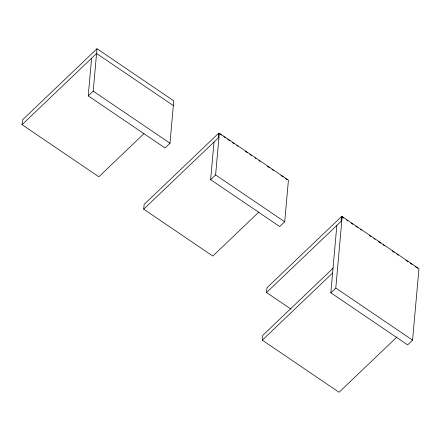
<?xml version="1.0" encoding="UTF-8"?>
<svg xmlns="http://www.w3.org/2000/svg" width="441" height="441" viewBox="0 0 441 441"><rect width="100%" height="100%" fill="white"/><g stroke="black" fill="none" stroke-linecap="round" stroke-linejoin="round"><path stroke-width="0.66" d="M144.036 133.59L98.828 176.775L22.05 124.676L22.474 119.908L96.992 48.731L173.771 100.829L169.989 143.231L165.017 147.978L88.244 95.879L91.601 58.24M88.244 95.879L93.211 91.133L96.992 48.731M258.839 212.082L212.805 256.061L143.705 209.172L144.13 204.409L218.648 133.226L221.476 135.15M218.582 133.943L219.326 133.232L288.425 180.115L284.71 221.806L279.737 226.553L210.638 179.663L214.001 142.024M218.648 133.226L218.223 137.989L143.705 209.172M210.638 179.663L215.605 174.917L219.326 133.232M396.994 336.946L339.074 392.27L262.296 340.171L262.72 335.408L333.016 268.26M291.005 309.124L266.546 292.532L266.97 287.764L341.488 216.586L343.765 218.13M341.428 217.297L342.172 216.586L418.95 268.685L412.572 340.149L407.605 344.895L330.827 292.796L336.841 225.384M341.488 216.586L341.064 221.349L266.546 292.532M330.827 292.796L335.794 288.05L342.172 216.586M22.05 124.676L96.568 53.493L173.346 105.592M262.296 340.171L332.591 273.023M223.741 136.688L225.445 137.84M227.71 139.378L229.976 140.911M232.242 142.449L233.939 143.606M236.773 145.524L237.903 146.296M245.268 151.291L247.533 152.829M249.799 154.367L251.497 155.519M254.898 157.823L256.028 158.595M258.861 160.513L259.992 161.285M267.356 166.279L269.622 167.817M271.888 169.355L273.585 170.507M280.95 175.501L283.216 177.039M285.481 178.577L287.179 179.73M346.609 220.059L347.745 220.831M351.157 223.146L352.866 224.304M355.711 226.233L357.414 227.391M360.258 229.32L361.394 230.092M369.36 235.494L371.063 236.652M373.907 238.581L375.043 239.353M378.455 241.668L380.732 243.212M383.008 244.755L384.712 245.913M392.11 250.929L394.381 252.472M396.657 254.016L398.361 255.174M405.759 260.196L408.03 261.739M410.306 263.283L412.015 264.44M415.428 266.755L417.699 268.299M93.211 91.133L169.989 143.231M215.605 174.917L284.71 221.806M335.794 288.05L412.572 340.149"/></g></svg>
